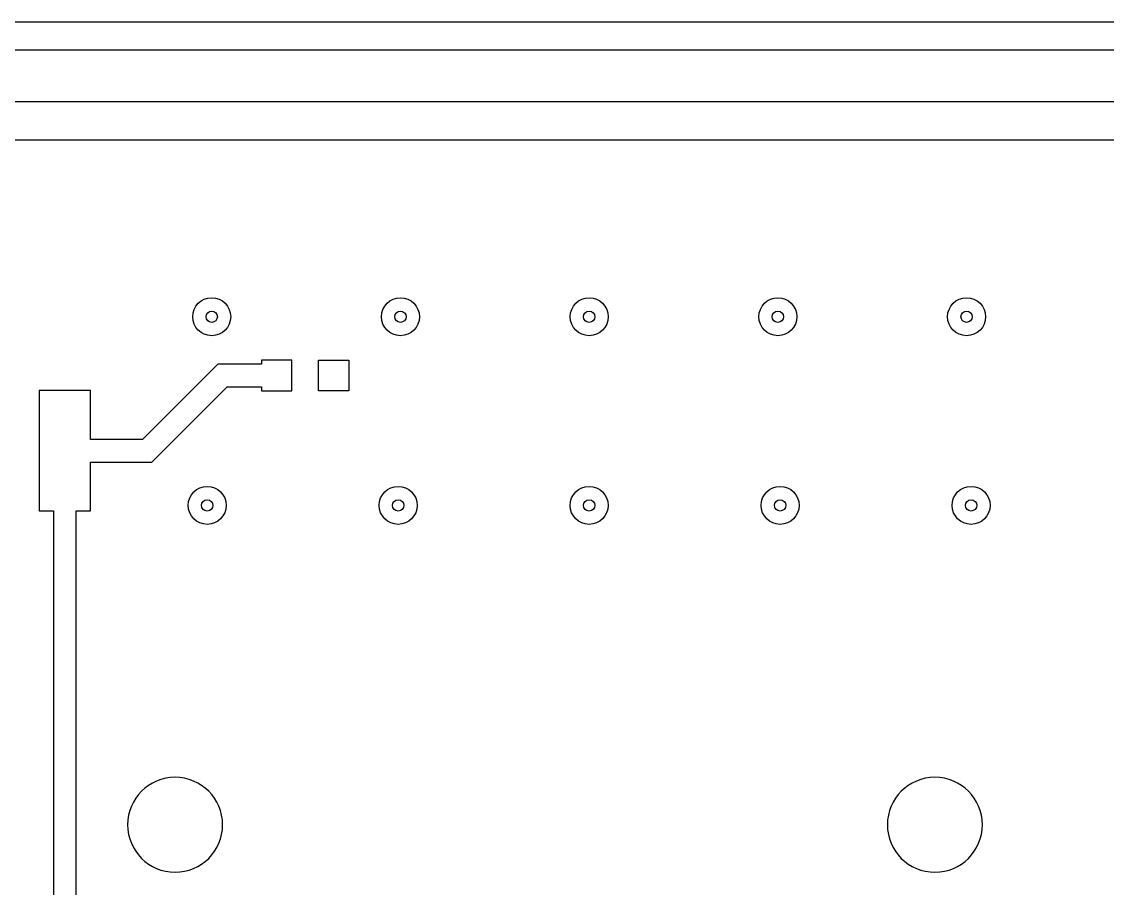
# Model space of a CAD drawing. Extents: x 0 to 220, y 0 to 42.
# Drawn here: x 73.96 to 102.54, y 19.48 to 42.3 of the extents above; entities that cross this region are included whole.
import ezdxf

# ---------------------------------------------------------------- set-up
doc = ezdxf.new("R2010")
doc.units = 0
doc.layers.get('0').update_dxf_attribs({"linetype": 'CONTINUOUS'})

msp = doc.modelspace()

# ---------------------------------------------------------------- linework, layer by layer
for points in [[(219.6, 42.3), (219.6, 0), (0, 0), (0, 42.3)], [(218.769, 39.299), (218.769, 3.629), (215.628, 0.488), (55.254, 0.488), (51.691, 4.051), (51.691, 38.068), (55.184, 41.561), (216.507, 41.561)]]:
    msp.add_lwpolyline(points, close=True)
msp.add_lwpolyline([(75.4, 15.236), (75.4, 29.415), (75.775, 29.415), (75.775, 30.7), (77.392, 30.7), (79.374, 32.682), (80.276, 32.682), (80.276, 32.582), (81.076, 32.582), (81.076, 33.382), (80.276, 33.382), (80.276, 33.282), (79.126, 33.282), (77.144, 31.3), (75.775, 31.3), (75.775, 32.585), (74.425, 32.585), (74.425, 29.415), (74.8, 29.415), (74.8, 14.988)])
at = {"extrusion": (0, 0, -1)}
msp.add_lwpolyline([(-82.576, 33.382), (-82.576, 32.582), (-81.776, 32.582), (-81.776, 33.382)], close=True, dxfattribs=at)
for points in [[(76.75, 21.15, 1), (79.25, 21.15, 1)], [(96.75, 21.15, 1), (99.25, 21.15, 1)]]:
    msp.add_lwpolyline(points, format="xyb", close=True)
msp.add_polyline3d([(211.585, 28.034, 0), (211.585, 28.211, 0), (212.811, 28.211, 0), (214.401, 29.801, 0), (214.401, 35.432, 0), (209.641, 40.192, 0), (61.579, 40.192, 0), (56.836, 35.449, 0), (56.836, 32.585, 0), (56.645, 32.585, 0), (56.645, 29.415, 0), (57.995, 29.415, 0), (57.995, 32.585, 0), (57.836, 32.585, 0), (57.836, 35.034, 0), (61.994, 39.192, 0), (209.226, 39.192, 0), (213.401, 35.017, 0), (213.401, 30.216, 0), (212.396, 29.211, 0), (211.585, 29.211, 0), (211.585, 29.384, 0), (208.415, 29.384, 0), (208.415, 28.034, 0)], close=True)
for centre, radius in [((78.964, 34.53), 0.5), ((83.932, 34.53), 0.5), ((88.9, 34.53), 0.5), ((93.867, 34.53), 0.5), ((98.835, 34.53), 0.5), ((78.964, 34.53), 0.15), ((83.932, 34.53), 0.15), ((88.9, 34.53), 0.15), ((93.867, 34.53), 0.15), ((98.835, 34.53), 0.15), ((78.845, 29.562), 0.5), ((83.872, 29.562), 0.5), ((88.899, 29.562), 0.5), ((93.926, 29.562), 0.5), ((98.953, 29.562), 0.5), ((78.845, 29.562), 0.15), ((83.872, 29.562), 0.15), ((88.899, 29.562), 0.15), ((93.926, 29.562), 0.15), ((98.953, 29.562), 0.15)]:
    msp.add_circle(centre, radius)

doc.saveas('drawing.dxf')
